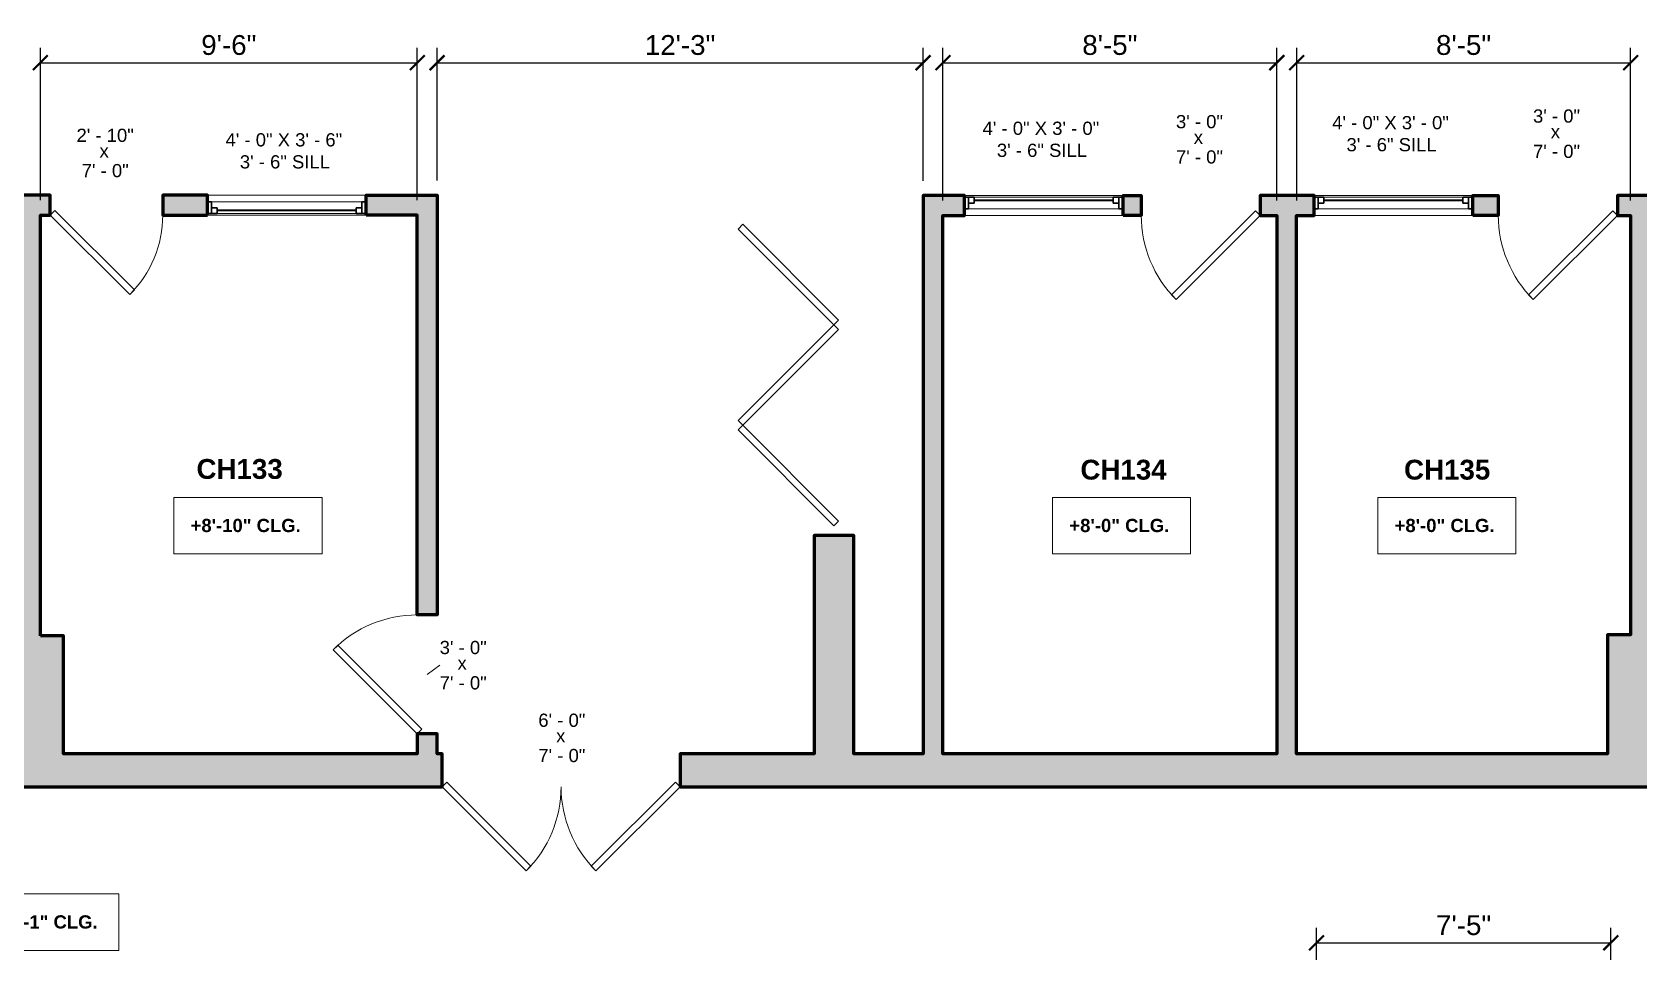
# Model space of a CAD drawing. Header units: inches. Extents: x -2078 to 106214, y -964 to 6385.
# Drawn here: x 22556.4 to 23042.4, y 3920.8 to 4199.1 of the extents above; entities that cross this region are included whole.
import ezdxf

# ---------------------------------------------------------------- set-up
doc = ezdxf.new("R2010")
doc.units = ezdxf.units.IN
doc.header["$MEASUREMENT"] = 0
for name, color, linetype, lineweight in [('A-ANNO', 2, 'Continuous', 5), ('A-ANNO-DIMS', 1, 'Continuous', 9), ('A-DOOR', 1, 'Continuous', 18), ('A-GLAZ', 2, 'Continuous', 30), ('A-WALL', 3, 'Continuous', 40), ('A-WINDOWS', 2, 'Continuous', 18)]:
    doc.layers.add(name, color=color, linetype=linetype, lineweight=lineweight)
doc.layers.add('A-HATCH', color=9, linetype='Continuous')
doc.styles.add('Arial_1', font='arial.ttf', dxfattribs={"height": 0.0625})
doc.styles.add('Arial_2', font='arial.ttf', dxfattribs={"height": 3})
doc.styles.add('Arial_B', font='arialbd.ttf', dxfattribs={"height": 4.5})
doc.styles.add('Arial_B_1', font='arialbd.ttf', dxfattribs={"height": 3})
doc.styles.add('JC', font='arial.ttf', dxfattribs={"height": 0.125})
doc.dimstyles.new('JC-DIMS', dxfattribs={"dimtxt": 0.125, "dimasz": 0.09375, "dimexe": 0.09375, "dimexo": 0.09375, "dimgap": 0.046875, "dimtad": 1, "dimdec": 1, "dimzin": 0, "dimdsep": 46, "dimlunit": 4, "dimtxsty": 'JC', "dimblk": 'ARCHTICK', "dimcen": 0.09, "dimclrd": 1, "dimclre": 1, "dimclrt": 256, "dimadec": 0, "dimazin": 0, "dimtfac": 1, "dimtdec": 1, "dimtofl": 0, "dimtmove": 1, "dimatfit": 3, "dimfxl": 1, "dimtolj": 1, "dimtzin": 0, "dimarcsym": 0})

# ---------------------------------------------------------------- blocks, each defined once
blk = doc.blocks.new('JC_DOOR_SINGLE PANEL - SINGLE DOOR-1525214-2nd Floor Plan')
at = {"layer": 'A-DOOR', "lineweight": 30}
for p, q in [((-7.04, 27.04), (-8.46, 25.63)), ((-8.46, 25.63), (15.59, 1.59)), ((17, 3), (-7.04, 27.04)), ((15.59, 1.59), (17, 3))]:
    blk.add_line(p, q, dxfattribs=at)
at = {"layer": 'A-DOOR', "lineweight": 9}
blk.add_arc((17, 3), 34, 135, 180, dxfattribs=at)
blk = doc.blocks.new('JC_WINDOW HUNG - HUNG WINDOW-1559224-2nd Floor Plan')
at = {"layer": 'A-GLAZ'}
for p, q in [((-24, 3), (-24, -3)), ((-24, 2.5), (-21, 2.5)), ((-22.75, 2.5), (-22.75, -1)), ((-22.75, 0.75), (-21, 0.75)), ((-21, 2.5), (-21, 0.75)), ((21, 2.5), (24, 2.5)), ((21, 2.5), (21, 0.75)), ((22.75, 0.75), (21, 0.75)), ((22.75, 2.5), (22.75, -1)), ((24, -3), (24, 3)), ((-24, -1), (-22.75, -1)), ((22.75, -1), (24, -1))]:
    blk.add_line(p, q, dxfattribs=at)
at = {"layer": 'A-GLAZ', "lineweight": 9}
for p, q in [((-21, 2.5), (21, 2.5)), ((-22.75, -1), (22.75, -1))]:
    blk.add_line(p, q, dxfattribs=at)
at = {"layer": 'A-GLAZ', "lineweight": 40}
blk.add_line((-21, 1.625), (21, 1.625), dxfattribs=at)
at = {"layer": 'A-WINDOWS'}
for p, q in [((24, 3), (-24, 3)), ((-24, -3), (24, -3))]:
    blk.add_line(p, q, dxfattribs=at)
blk = doc.blocks.new('JC_DOOR_SINGLE PANEL - SINGLE DOOR-1525208-2nd Floor Plan')
at = {"layer": 'A-DOOR', "lineweight": 30}
for p, q in [((-8.87, -27.04), (16.59, -1.59)), ((18, -3), (-7.46, -28.46)), ((16.59, -1.59), (18, -3)), ((-7.46, -28.46), (-8.87, -27.04))]:
    blk.add_line(p, q, dxfattribs=at)
at = {"layer": 'A-DOOR', "lineweight": 9}
blk.add_arc((18, -3), 36, 180, 225, dxfattribs=at)
blk = doc.blocks.new('JC_DOUBLE DOOR - DOUBLE DOOR-1559151-2nd Floor Plan')
at = {"layer": 'A-DOOR', "lineweight": 30}
for p, q in [((-36, 5), (-10.54, 30.46)), ((-10.54, 30.46), (-9.13, 29.04)), ((10.54, 30.46), (9.13, 29.04)), ((36, 5), (10.54, 30.46)), ((-9.13, 29.04), (-34.59, 3.59)), ((9.13, 29.04), (34.59, 3.59)), ((-34.59, 3.59), (-36, 5)), ((34.59, 3.59), (36, 5))]:
    blk.add_line(p, q, dxfattribs=at)
at = {"layer": 'A-DOOR', "lineweight": 9}
for centre, start, end in [((-36, 5), 0, 45), ((36, 5), 135, 180)]:
    blk.add_arc(centre, 36, start, end, dxfattribs=at)
blk = doc.blocks.new('JC_WINDOW HUNG - HUNG WINDOW-1559653-2nd Floor Plan')
at = {"layer": 'A-GLAZ'}
for p, q in [((-24, 3), (-24, -3)), ((-24, 2.5), (-21, 2.5)), ((-22.75, 2.5), (-22.75, -1)), ((-22.75, 0.75), (-21, 0.75)), ((-21, 2.5), (-21, 0.75)), ((21, 2.5), (24, 2.5)), ((21, 2.5), (21, 0.75)), ((22.75, 0.75), (21, 0.75)), ((22.75, 2.5), (22.75, -1)), ((24, -3), (24, 3)), ((-24, -1), (-22.75, -1)), ((22.75, -1), (24, -1))]:
    blk.add_line(p, q, dxfattribs=at)
at = {"layer": 'A-GLAZ', "lineweight": 9}
for p, q in [((-21, 2.5), (21, 2.5)), ((-22.75, -1), (22.75, -1))]:
    blk.add_line(p, q, dxfattribs=at)
at = {"layer": 'A-GLAZ', "lineweight": 40}
blk.add_line((-21, 1.625), (21, 1.625), dxfattribs=at)
at = {"layer": 'A-WINDOWS'}
for p, q in [((24, 3), (-24, 3)), ((-24, -3), (24, -3))]:
    blk.add_line(p, q, dxfattribs=at)
blk = doc.blocks.new('Para-Bifold - Para-Bifold-1669602-2nd Floor Plan')
at = {"layer": 'A-DOOR'}
for p, q in [((-31.22, -27.58), (-2.23, 1.41)), ((-0.81, 0), (-29.8, -28.99)), ((-2.23, 1.41), (-0.81, 0)), ((-0.81, 0), (0.6, 1.41)), ((28.18, -28.99), (-0.81, 0)), ((0.6, 1.41), (29.59, -27.58)), ((29.59, -27.58), (58.59, 1.41)), ((60, 0), (31.01, -28.99)), ((58.59, 1.41), (60, 0)), ((-29.8, -28.99), (-31.22, -27.58)), ((29.59, -27.58), (28.18, -28.99)), ((31.01, -28.99), (29.59, -27.58))]:
    blk.add_line(p, q, dxfattribs=at)
blk = doc.blocks.new('_ArchTick')
at = {"color": 0, "linetype": 'ByBlock', "const_width": 0.15}
blk.add_lwpolyline([(-0.5, -0.5), (0.5, 0.5)], dxfattribs=at)
blk = doc.blocks.new('*D1015')
at = {"layer": 'A-ANNO-DIMS', "color": 1, "lineweight": -2, "transparency": 16777216}
for p, q in [((22944.88, 3893.02), (22944.88, 3928.01)), ((23033.88, 3900.27), (23033.88, 3928.01)), ((22944.88, 3923.51), (23033.88, 3923.51))]:
    blk.add_line(p, q, dxfattribs=at)
at = {"layer": 'Defpoints', "color": 0, "transparency": 16777216}
for p in [(23033.88, 3923.51), (23033.88, 3895.77), (22944.88, 3888.52)]:
    blk.add_point(p, dxfattribs=at)
at = {"layer": 'A-ANNO-DIMS', "color": 1, "lineweight": -2, "transparency": 16777216, "xscale": 4.5, "yscale": 4.5, "zscale": 4.5, "rotation": 180}
blk.add_blockref('_ArchTick', (22944.88, 3923.51), dxfattribs=at)
at = {"layer": 'A-ANNO-DIMS', "color": 1, "lineweight": -2, "transparency": 16777216, "xscale": 4.5, "yscale": 4.5, "zscale": 4.5}
blk.add_blockref('_ArchTick', (23033.88, 3923.51), dxfattribs=at)
at = {"layer": 'A-ANNO-DIMS', "transparency": 16777216, "insert": (22989.38, 3928.81), "char_height": 6, "width": 0.4008, "attachment_point": 5, "style": 'JC'}
blk.add_mtext('\\A1;7\'-5"', dxfattribs=at)
blk = doc.blocks.new('*D1049')
at = {"layer": 'A-ANNO-DIMS', "color": 1, "lineweight": -2, "transparency": 16777216}
for p, q in [((22558.88, 4148.24), (22558.88, 4194.38)), ((22672.88, 4148.24), (22672.88, 4194.38)), ((22558.88, 4189.88), (22672.88, 4189.88))]:
    blk.add_line(p, q, dxfattribs=at)
at = {"layer": 'Defpoints', "color": 0, "transparency": 16777216}
for p in [(22672.88, 4189.88), (22558.88, 4143.74), (22672.88, 4143.74)]:
    blk.add_point(p, dxfattribs=at)
at = {"layer": 'A-ANNO-DIMS', "color": 1, "lineweight": -2, "transparency": 16777216, "xscale": 4.5, "yscale": 4.5, "zscale": 4.5, "rotation": 180}
blk.add_blockref('_ArchTick', (22558.88, 4189.88), dxfattribs=at)
at = {"layer": 'A-ANNO-DIMS', "color": 1, "lineweight": -2, "transparency": 16777216, "xscale": 4.5, "yscale": 4.5, "zscale": 4.5}
blk.add_blockref('_ArchTick', (22672.88, 4189.88), dxfattribs=at)
at = {"layer": 'A-ANNO-DIMS', "transparency": 16777216, "insert": (22615.88, 4195.19), "char_height": 6, "width": 0.4008, "attachment_point": 5, "style": 'JC'}
blk.add_mtext('\\A1;9\'-6"', dxfattribs=at)
blk = doc.blocks.new('*D1051')
at = {"layer": 'A-ANNO-DIMS', "color": 1, "lineweight": -2, "transparency": 16777216}
for p, q in [((22831.87, 4148.16), (22831.87, 4194.38)), ((22932.87, 4148.16), (22932.87, 4194.38)), ((22831.87, 4189.88), (22932.87, 4189.88))]:
    blk.add_line(p, q, dxfattribs=at)
at = {"layer": 'Defpoints', "color": 0, "transparency": 16777216}
for p in [(22932.87, 4189.88), (22831.87, 4143.66), (22932.87, 4143.66)]:
    blk.add_point(p, dxfattribs=at)
at = {"layer": 'A-ANNO-DIMS', "color": 1, "lineweight": -2, "transparency": 16777216, "xscale": 4.5, "yscale": 4.5, "zscale": 4.5, "rotation": 180}
blk.add_blockref('_ArchTick', (22831.87, 4189.88), dxfattribs=at)
at = {"layer": 'A-ANNO-DIMS', "color": 1, "lineweight": -2, "transparency": 16777216, "xscale": 4.5, "yscale": 4.5, "zscale": 4.5}
blk.add_blockref('_ArchTick', (22932.87, 4189.88), dxfattribs=at)
at = {"layer": 'A-ANNO-DIMS', "transparency": 16777216, "insert": (22882.37, 4195.19), "char_height": 6, "width": 0.4008, "attachment_point": 5, "style": 'JC'}
blk.add_mtext('\\A1;8\'-5"', dxfattribs=at)
blk = doc.blocks.new('*D1053')
at = {"layer": 'A-ANNO-DIMS', "color": 1, "lineweight": -2, "transparency": 16777216}
for p, q in [((22938.87, 4148.16), (22938.87, 4194.38)), ((23039.87, 4148.16), (23039.87, 4194.38)), ((22938.87, 4189.88), (23039.87, 4189.88))]:
    blk.add_line(p, q, dxfattribs=at)
at = {"layer": 'Defpoints', "color": 0, "transparency": 16777216}
for p in [(23039.87, 4189.88), (22938.87, 4143.66), (23039.87, 4143.66)]:
    blk.add_point(p, dxfattribs=at)
at = {"layer": 'A-ANNO-DIMS', "color": 1, "lineweight": -2, "transparency": 16777216, "xscale": 4.5, "yscale": 4.5, "zscale": 4.5, "rotation": 180}
blk.add_blockref('_ArchTick', (22938.87, 4189.88), dxfattribs=at)
at = {"layer": 'A-ANNO-DIMS', "color": 1, "lineweight": -2, "transparency": 16777216, "xscale": 4.5, "yscale": 4.5, "zscale": 4.5}
blk.add_blockref('_ArchTick', (23039.87, 4189.88), dxfattribs=at)
at = {"layer": 'A-ANNO-DIMS', "transparency": 16777216, "insert": (22989.37, 4195.19), "char_height": 6, "width": 0.4008, "attachment_point": 5, "style": 'JC'}
blk.add_mtext('\\A1;8\'-5"', dxfattribs=at)
blk = doc.blocks.new('*D1067')
at = {"layer": 'A-ANNO-DIMS', "color": 1, "lineweight": -2, "transparency": 16777216}
for p, q in [((22678.88, 4154.24), (22678.88, 4194.38)), ((22825.87, 4154.16), (22825.87, 4194.38)), ((22678.88, 4189.88), (22825.87, 4189.88))]:
    blk.add_line(p, q, dxfattribs=at)
at = {"layer": 'Defpoints', "color": 0, "transparency": 16777216}
for p in [(22825.87, 4189.88), (22678.88, 4149.74), (22825.87, 4149.66)]:
    blk.add_point(p, dxfattribs=at)
at = {"layer": 'A-ANNO-DIMS', "color": 1, "lineweight": -2, "transparency": 16777216, "xscale": 4.5, "yscale": 4.5, "zscale": 4.5, "rotation": 180}
blk.add_blockref('_ArchTick', (22678.88, 4189.88), dxfattribs=at)
at = {"layer": 'A-ANNO-DIMS', "color": 1, "lineweight": -2, "transparency": 16777216, "xscale": 4.5, "yscale": 4.5, "zscale": 4.5}
blk.add_blockref('_ArchTick', (22825.87, 4189.88), dxfattribs=at)
at = {"layer": 'A-ANNO-DIMS', "transparency": 16777216, "insert": (22752.37, 4195.19), "char_height": 6, "width": 0.4874, "attachment_point": 5, "style": 'JC'}
blk.add_mtext('\\A1;12\'-3"', dxfattribs=at)
blk = doc.blocks.new('JC- existing door Tag_quad - JC- existing door Tag_quad-839775-2nd Floor Plan')
at = {"layer": 'A-ANNO', "insert": (-0.0234, 0.0378), "char_height": 0.0625, "width": 0.0505, "attachment_point": 1, "style": 'Arial_1', "bg_fill": 3, "box_fill_scale": 1.25, "bg_fill_color": 256, "bg_fill_true_color": 13158600, "bg_fill_transparency": 0}
blk.add_mtext('x', dxfattribs=at)

msp = doc.modelspace()

# ---------------------------------------------------------------- linework, layer by layer
at = {"layer": 'A-ANNO'}
msp.add_line((22675.881, 4004.741), (22679.655, 4007.533), dxfattribs=at)
at = {"layer": 'A-ANNO', "flags": 128}
for points in [[(22599.194, 4058.267), (22644.105, 4058.267), (22644.105, 4041.198), (22599.194, 4041.198)], [(22864.997, 4058.267), (22906.733, 4058.267), (22906.733, 4041.198), (22864.997, 4041.198)], [(22963.376, 4058.267), (23005.112, 4058.267), (23005.112, 4041.198), (22963.376, 4041.198)], [(22540.857, 3938.28), (22582.593, 3938.28), (22582.593, 3921.212), (22540.857, 3921.212)]]:
    msp.add_lwpolyline(points, close=True, dxfattribs=at)
at = {"layer": 'A-WALL', "lineweight": 60}
for points in [[(22558.881, 4016.416), (22558.881, 4143.741), (22561.881, 4143.741), (22561.881, 4149.741), (22537.381, 4149.741), (22537.381, 4143.741), (22552.881, 4143.741), (22552.881, 3980.741), (22517.881, 3980.741), (22517.881, 3970.741), (22680.373, 3970.741), (22680.373, 3980.741), (22678.881, 3980.741), (22678.881, 3986.741), (22672.881, 3986.741), (22672.881, 3980.741), (22565.881, 3980.741), (22565.881, 4016.416)], [(22609.381, 4143.741), (22609.381, 4149.741), (22595.881, 4149.741), (22595.881, 4143.741)], [(22657.381, 4143.741), (22657.381, 4149.741), (22678.881, 4149.741), (22678.881, 4022.741), (22672.881, 4022.741), (22672.881, 4143.741)], [(22886.365, 4143.656), (22886.365, 4149.656), (22891.865, 4149.656), (22891.865, 4143.656)], [(22992.115, 4143.656), (22992.115, 4149.656), (22999.865, 4149.656), (22999.865, 4143.656)]]:
    msp.add_lwpolyline(points, close=True, dxfattribs=at)
msp.add_lwpolyline([(23045.865, 4149.656), (23035.865, 4149.656), (23035.865, 4143.656), (23039.865, 4143.656), (23039.865, 4016.745), (23032.865, 4016.745), (23032.865, 3980.741), (22938.865, 3980.741), (22938.865, 4143.656), (22944.115, 4143.656), (22944.115, 4149.656), (22927.865, 4149.656), (22927.865, 4143.656), (22932.865, 4143.656), (22932.865, 3980.741), (22831.865, 3980.741), (22831.865, 4143.656), (22838.365, 4143.656), (22838.365, 4149.656), (22825.865, 4149.656), (22825.865, 3980.741), (22804.881, 3980.741), (22804.881, 4046.741), (22792.881, 4046.741), (22792.881, 3980.741), (22752.373, 3980.741), (22752.373, 3970.741), (23083.875, 3970.741)], dxfattribs=at)

# ---------------------------------------------------------------- block references
at = {"layer": 'A-ANNO', "xscale": 64, "yscale": 64, "zscale": 64}
for p in [(22686.541, 4007.741), (22716.373, 3985.732)]:
    msp.add_blockref('JC- existing door Tag_quad - JC- existing door Tag_quad-839775-2nd Floor Plan', p, dxfattribs=at)
at = {"layer": 'A-DOOR'}
for name, p, rotation in [('JC_DOOR_SINGLE PANEL - SINGLE DOOR-1525214-2nd Floor Plan', (22578.881, 4146.741), 180), ('Para-Bifold - Para-Bifold-1669602-2nd Floor Plan', (22798.881, 4109.741), 269.9999999999999), ('JC_DOOR_SINGLE PANEL - SINGLE DOOR-1525208-2nd Floor Plan', (22675.881, 4004.741), 269.9999999999999), ('JC_DOUBLE DOOR - DOUBLE DOOR-1559151-2nd Floor Plan', (22716.373, 3975.741), 180)]:
    msp.add_blockref(name, p, dxfattribs=dict(at, rotation=rotation))
for p in [(22909.865, 4146.656), (23017.865, 4146.656)]:
    msp.add_blockref('JC_DOOR_SINGLE PANEL - SINGLE DOOR-1525208-2nd Floor Plan', p, dxfattribs=at)
at = {"layer": 'A-WINDOWS', "rotation": 180}
msp.add_blockref('JC_WINDOW HUNG - HUNG WINDOW-1559224-2nd Floor Plan', (22633.381, 4146.741), dxfattribs=at)
at = {"layer": 'A-WINDOWS'}
for p in [(22862.365, 4146.656), (22968.115, 4146.656)]:
    msp.add_blockref('JC_WINDOW HUNG - HUNG WINDOW-1559653-2nd Floor Plan', p, dxfattribs=at)

# ---------------------------------------------------------------- texts
at = {"layer": 'A-ANNO', "attachment_point": 1}
for s, insert, char_height, width, style in [('4\' - 0" X 3\' - 0"', (22843.858, 4172.031), 4, 44.642, 'Arial_2'), ('4\' - 0" X 3\' - 0"', (22949.608, 4173.725), 4, 44.642, 'Arial_2'), ('4\' - 0" X 3\' - 6"', (22614.874, 4168.533), 4, 44.642, 'Arial_2'), ('3\' - 6" SILL', (22848.191, 4165.364), 4, 34.138, 'Arial_2'), ('3\' - 6" SILL', (22953.941, 4167.058), 4, 34.138, 'Arial_2'), ('3\' - 6" SILL', (22619.207, 4161.866), 4, 34.138, 'Arial_2'), ('CH133', (22606.098, 4069.923), 6, 51.712, 'Arial_B'), ('CH134', (22873.452, 4069.704), 6, 51.712, 'Arial_B'), ('CH135', (22971.345, 4069.704), 6, 51.712, 'Arial_B'), ('+8\'-10" CLG.', (22604.314, 4051.813), 4, 41.814, 'Arial_B_1'), ('+8\'-0" CLG.', (22870.117, 4051.813), 4, 37.976, 'Arial_B_1'), ('+8\'-0" CLG.', (22968.496, 4051.813), 4, 37.976, 'Arial_B_1'), ('+9\'-1" CLG.', (22545.977, 3931.827), 4, 37.976, 'Arial_B_1')]:
    msp.add_mtext(s, dxfattribs=dict(at, insert=insert, char_height=char_height, width=width, style=style))

# ---------------------------------------------------------------- dimensions: what is measured, and where the dimension line sits
at = {"layer": 'A-ANNO-DIMS'}
for base, p1, p2, picture, middle in [((22672.881, 4189.878), (22558.881, 4143.741), (22672.881, 4143.741), '*D1049', (22615.881, 4195.191)), ((22825.865, 4189.878), (22678.881, 4149.741), (22825.865, 4149.656), '*D1067', (22752.373, 4195.193)), ((22932.865, 4189.878), (22831.865, 4143.656), (22932.865, 4143.656), '*D1051', (22882.365, 4195.191)), ((23039.865, 4189.878), (22938.865, 4143.656), (23039.865, 4143.656), '*D1053', (22989.365, 4195.191)), ((23033.881, 3923.51), (22944.881, 3888.521), (23033.881, 3895.771), '*D1015', (22989.381, 3928.812))]:
    dim = msp.add_linear_dim(base=base, p1=p1, p2=p2, dimstyle='JC-DIMS', dxfattribs=at)
    dim.commit()
    dim.dimension.update_dxf_attribs({"geometry": picture, "text_midpoint": middle})

# ---------------------------------------------------------------- next in the draw order: hatches: boundary and pattern name
at = {"layer": 'A-HATCH'}
h = msp.add_hatch(color=256, dxfattribs=at)
h.dxf.hatch_style = 1
h.paths.add_polyline_path([(22385.881, 3980.741), (22326.381, 3980.741), (22326.381, 4016.741), (22319.881, 4016.741), (22319.881, 4143.741), (22335.881, 4143.741), (22335.881, 4149.741), (22313.881, 4149.741), (22313.881, 3980.741), (22272.881, 3980.741), (22272.881, 3976.741), (22270.381, 3976.741), (22270.381, 3970.741), (22385.881, 3970.741)])
h.paths.add_polyline_path([(22481.881, 3980.741), (22439.881, 3980.741), (22439.881, 4143.741), (22441.881, 4143.741), (22441.881, 4149.741), (22431.881, 4149.741), (22431.881, 4143.741), (22433.881, 4143.741), (22433.881, 3980.741), (22421.881, 3980.741), (22421.881, 3970.741), (22481.881, 3970.741)])
h.paths.add_polyline_path([(22397.881, 4149.741), (22383.881, 4149.741), (22383.881, 4143.741), (22397.881, 4143.741)])
h.paths.add_polyline_path([(22489.381, 4149.741), (22475.881, 4149.741), (22475.881, 4143.741), (22489.381, 4143.741)])
h.paths.add_polyline_path([(22561.881, 4149.741), (22537.381, 4149.741), (22537.381, 4143.741), (22552.881, 4143.741), (22552.881, 3980.741), (22517.881, 3980.741), (22517.881, 3970.741), (22680.373, 3970.741), (22680.373, 3980.741), (22678.881, 3980.741), (22678.881, 3986.741), (22672.881, 3986.741), (22672.881, 3980.741), (22565.881, 3980.741), (22565.881, 4016.416), (22558.881, 4016.416), (22558.881, 4143.741), (22561.881, 4143.741)])
h.paths.add_polyline_path([(22609.381, 4149.741), (22595.881, 4149.741), (22595.881, 4143.741), (22609.381, 4143.741)], flags=17)
h.paths.add_polyline_path([(22678.881, 4149.741), (22657.381, 4149.741), (22657.381, 4143.741), (22672.881, 4143.741), (22672.881, 4022.741), (22678.881, 4022.741)], flags=17)
h.paths.add_polyline_path([(23083.875, 3980.741), (23045.865, 3980.741), (23045.865, 4149.656), (23035.865, 4149.656), (23035.865, 4143.656), (23039.865, 4143.656), (23039.865, 4016.745), (23032.865, 4016.745), (23032.865, 3980.741), (22938.865, 3980.741), (22938.865, 4143.656), (22944.115, 4143.656), (22944.115, 4149.656), (22927.865, 4149.656), (22927.865, 4143.656), (22932.865, 4143.656), (22932.865, 3980.741), (22831.865, 3980.741), (22831.865, 4143.656), (22838.365, 4143.656), (22838.365, 4149.656), (22825.865, 4149.656), (22825.865, 3980.741), (22804.881, 3980.741), (22804.881, 4046.741), (22792.881, 4046.741), (22792.881, 3980.741), (22752.373, 3980.741), (22752.373, 3970.741), (23083.875, 3970.741)])
h.paths.add_polyline_path([(22891.865, 4149.656), (22886.365, 4149.656), (22886.365, 4143.656), (22891.865, 4143.656)], flags=17)
h.paths.add_polyline_path([(22999.865, 4149.656), (22992.115, 4149.656), (22992.115, 4143.656), (22999.865, 4143.656)], flags=17)
h.paths.add_polyline_path([(22620.883, 3894.848), (22607.883, 3894.848), (22607.883, 3889.848), (22620.883, 3889.848)])
h.paths.add_polyline_path([(22326.881, 3709.611), (22313.881, 3709.611), (22313.881, 3680.481), (22326.881, 3680.481)])

# ---------------------------------------------------------------- next in the draw order: block references
at = {"layer": 'A-ANNO', "xscale": 64, "yscale": 64, "zscale": 64}
for p in [(22909.242, 4166.896), (23017.242, 4168.59), (22578.258, 4162.757)]:
    msp.add_blockref('JC- existing door Tag_quad - JC- existing door Tag_quad-839775-2nd Floor Plan', p, dxfattribs=at)

# ---------------------------------------------------------------- next in the draw order: texts
at = {"layer": 'A-ANNO', "char_height": 4, "width": 17.978, "attachment_point": 1, "style": 'Arial_2'}
for s, insert in [('3\' - 0"', (22679.655, 4014.879)), ('7\' - 0"', (22679.655, 4004.197)), ('6\' - 0"', (22709.488, 3992.869)), ('7\' - 0"', (22709.488, 3982.188))]:
    msp.add_mtext(s, dxfattribs=dict(at, insert=insert))

# ---------------------------------------------------------------- next in the draw order: texts
at = {"layer": 'A-ANNO', "char_height": 4, "attachment_point": 1, "style": 'Arial_2'}
for s, insert, width in [('3\' - 0"', (23010.356, 4175.727), 17.978), ('2\' - 10"', (22569.798, 4169.894), 21.816), ('3\' - 0"', (22902.356, 4174.033), 17.978), ('7\' - 0"', (23010.356, 4165.045), 17.978), ('7\' - 0"', (22902.356, 4163.352), 17.978), ('7\' - 0"', (22571.373, 4159.212), 17.978)]:
    msp.add_mtext(s, dxfattribs=dict(at, insert=insert, width=width))

doc.saveas('drawing.dxf')
